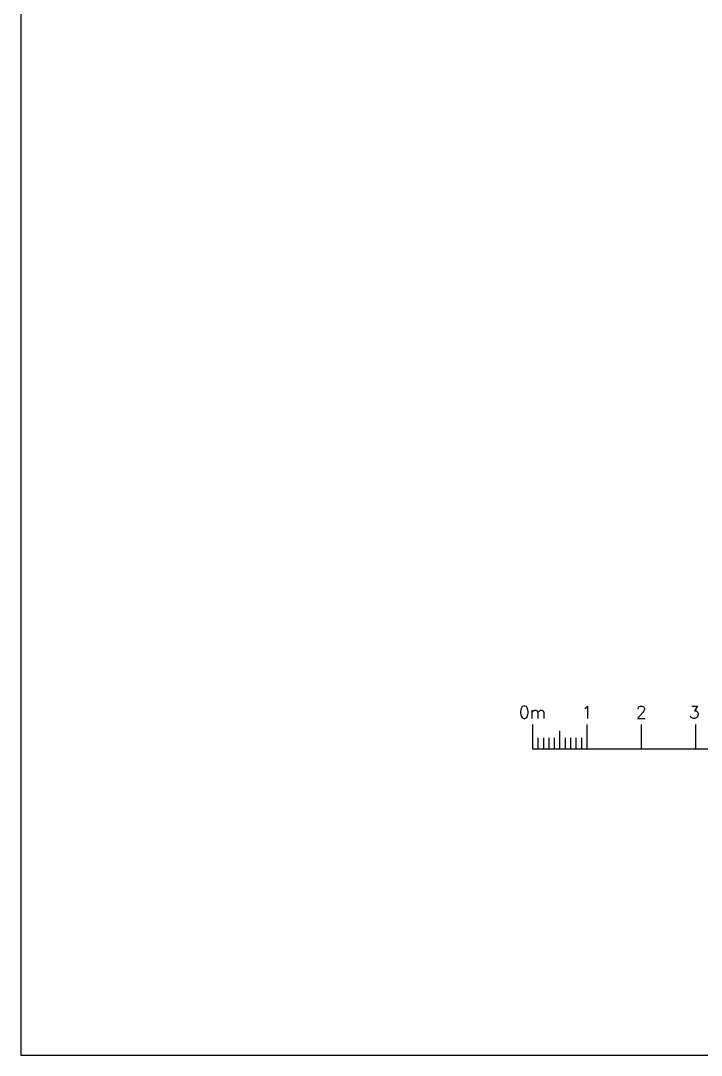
# Model space of a CAD drawing. Extents: x 11182 to 734459, y -1391328 to 152085.
# Drawn here: x 313980 to 326492, y -1391328 to -1372320 of the extents above; entities that cross this region are included whole.
import ezdxf
from ezdxf.enums import TextEntityAlignment as Align

# ---------------------------------------------------------------- set-up
doc = ezdxf.new("R2010")
doc.units = 0
doc.header["$LTSCALE"] = 500
doc.header["$MEASUREMENT"] = 0
doc.layers.get('0').update_dxf_attribs({"linetype": 'CONTINUOUS'})
doc.layers.add('0_Defpoints', color=106, linetype='CONTINUOUS', plot=False)
doc.layers.add('0_text', color=7, linetype='CONTINUOUS')
doc.styles.get("Standard").update_dxf_attribs({"font": 'ROMANS', "height": 200})

msp = doc.modelspace()

# ---------------------------------------------------------------- linework, layer by layer
for p, q in [((323388, -1385251), (323388, -1385696)), ((324388, -1385251), (324388, -1385696)), ((325388, -1385251), (325388, -1385696)), ((326388, -1385251), (326388, -1385696)), ((323488, -1385497), (323488, -1385696)), ((323588, -1385497), (323588, -1385696)), ((323688, -1385497), (323688, -1385696)), ((323788, -1385497), (323788, -1385696)), ((323888, -1385364), (323888, -1385696)), ((323988, -1385497), (323988, -1385696)), ((324088, -1385497), (324088, -1385696)), ((324188, -1385497), (324188, -1385696)), ((324288, -1385497), (324288, -1385696)), ((323388, -1385696), (331388, -1385696))]:
    msp.add_line(p, q)
at = {"layer": '0_Defpoints'}
msp.add_lwpolyline([(391388, -1271696), (313980, -1271696), (313980, -1391328), (391388, -1391328)], close=True, dxfattribs=at)

# ---------------------------------------------------------------- texts
at = {"layer": '0_text'}
for s, p in [('0m', (323388, -1385026)), ('1', (324388, -1385026)), ('2', (325388, -1385026)), ('3', (326365, -1385026))]:
    msp.add_text(s, height=231, rotation=0, dxfattribs=at).set_placement(p, align=Align.MIDDLE_CENTER)

doc.saveas('drawing.dxf')
